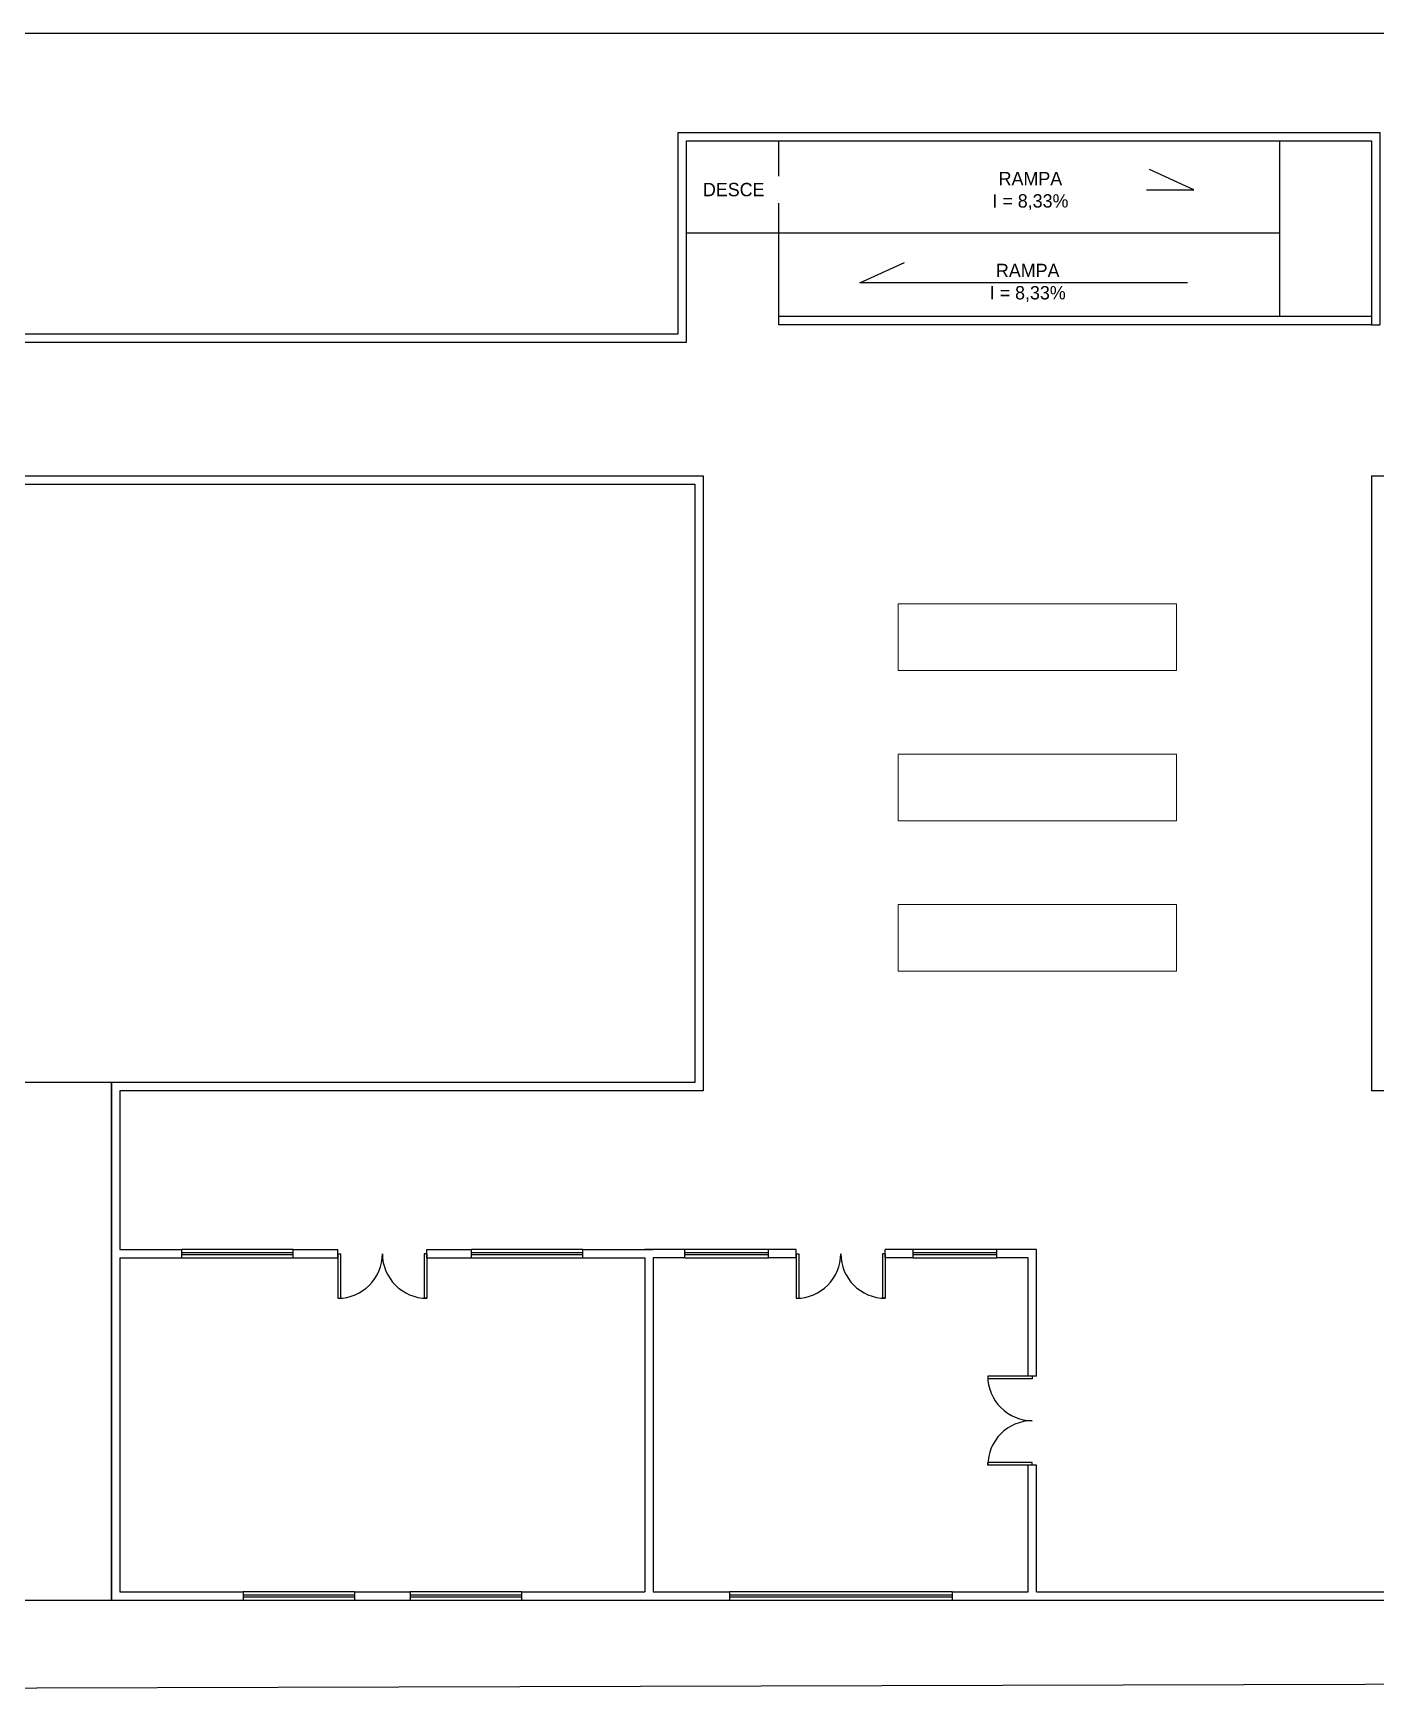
# Model space of a CAD drawing. Header units: centimetres. Extents: x 0 to 779865, y -139216 to 99734.
# Drawn here: x 628852 to 631263, y -25076 to -22086 of the extents above; entities that cross this region are included whole.
import ezdxf

# ---------------------------------------------------------------- set-up
doc = ezdxf.new("R2010")
doc.units = ezdxf.units.CM
doc.header["$LTSCALE"] = 4
for name, color, linetype in [('0.1', 1, 'Continuous'), ('0.2', 2, 'Continuous'), ('0.6', 6, 'Continuous'), ('02-CONT', 2, 'Continuous'), ('C-TEXTO-02', 2, 'Continuous'), ('LIMITE-L', 7, 'Continuous'), ('VISTA3', 3, 'Continuous')]:
    doc.layers.add(name, color=color, linetype=linetype)
doc.styles.add('Símbolos', font='ERASLGHT.TTF')

# ---------------------------------------------------------------- blocks, each defined once
blk = doc.blocks.new('1_00')
for p, q in [((-129.2, 59.1), (-129.2, 109.1)), ((-129.2, 109.1), (-126.2, 109.1)), ((-126.2, 59.1), (-126.2, 109.1)), ((-29.2, 109.1), (-32.2, 109.1)), ((-32.2, 59.1), (-32.2, 109.1)), ((-29.2, 59.1), (-29.2, 109.1)), ((-129.2, 59.1), (-126.2, 59.1)), ((-29.2, 59.1), (-32.2, 59.1))]:
    blk.add_line(p, q)
at = {"color": 1}
for centre, start, end in [((-129.2, 59.1), 0, 90), ((-29.2, 59.1), 90, 180)]:
    blk.add_arc(centre, 50, start, end, dxfattribs=at)

msp = doc.modelspace()

# ---------------------------------------------------------------- linework, layer by layer
at = {"layer": '0.1'}
for p, q in [((630190.672, -22279.58), (630190.672, -22594.576)), ((631090.672, -22279.58), (631090.672, -22594.576)), ((630025.672, -22444.576), (631090.672, -22444.576))]:
    msp.add_line(p, q, dxfattribs=at)
at = {"layer": '0.1', "lineweight": 9}
for points in [[(630405.672, -23230.846), (630905.672, -23230.846), (630905.672, -23110.846), (630405.672, -23110.846)], [(630405.672, -23500.846), (630905.672, -23500.846), (630905.672, -23380.846), (630405.672, -23380.846)], [(630405.672, -23770.846), (630905.672, -23770.846), (630905.672, -23650.846), (630405.672, -23650.846)]]:
    msp.add_lwpolyline(points, close=True, dxfattribs=at)
at = {"layer": '0.2'}
for p, q in [((629319.273, -24270.58), (629119.273, -24270.58)), ((629839.273, -24270.58), (629639.273, -24270.58)), ((630172.474, -24270.58), (630022.474, -24270.58)), ((630582.474, -24270.58), (630432.474, -24270.58)), ((629319.273, -24276.58), (629119.273, -24276.58)), ((629119.273, -24279.58), (629319.273, -24279.58)), ((629119.273, -24285.58), (629319.273, -24285.58)), ((629839.273, -24276.58), (629639.273, -24276.58)), ((629639.273, -24279.58), (629839.273, -24279.58)), ((629639.273, -24285.58), (629839.273, -24285.58)), ((630172.474, -24276.58), (630022.474, -24276.58)), ((630022.474, -24279.58), (630172.474, -24279.58)), ((630022.474, -24285.58), (630172.474, -24285.58)), ((630582.474, -24276.58), (630432.474, -24276.58)), ((630432.474, -24279.58), (630582.474, -24279.58)), ((630432.474, -24285.58), (630582.474, -24285.58)), ((629429.273, -24885.58), (629229.273, -24885.58)), ((629429.273, -24891.58), (629229.273, -24891.58)), ((629229.273, -24894.58), (629429.273, -24894.58)), ((629229.273, -24900.58), (629429.273, -24900.58)), ((629729.273, -24885.58), (629529.273, -24885.58)), ((629729.273, -24891.58), (629529.273, -24891.58)), ((629529.273, -24894.58), (629729.273, -24894.58)), ((629529.273, -24900.58), (629729.273, -24900.58)), ((630502.474, -24885.58), (630102.474, -24885.58)), ((630502.474, -24891.58), (630102.474, -24891.58)), ((630102.474, -24894.58), (630502.474, -24894.58)), ((630102.474, -24900.58), (630502.474, -24900.58))]:
    msp.add_line(p, q, dxfattribs=at)
at = {"layer": '0.6'}
for p, q in [((631255.672, -22594.576), (630190.672, -22594.576)), ((630190.672, -22594.576), (630190.672, -22609.576)), ((631255.672, -22609.576), (630190.672, -22609.576)), ((631255.672, -22609.576), (631270.672, -22609.576)), ((628616.439, -22896.112), (630040.672, -22896.112)), ((631255.672, -22881.112), (631475.672, -22881.112)), ((631255.672, -22896.112), (631255.672, -23985.58)), ((631732.672, -23985.58), (631255.672, -23985.58)), ((629007.672, -24270.58), (629119.273, -24270.58)), ((629119.273, -24285.58), (629119.273, -24270.58)), ((629319.273, -24285.58), (629319.273, -24270.58)), ((629319.273, -24270.58), (629399.273, -24270.58)), ((629399.273, -24285.58), (629399.273, -24270.58)), ((629559.273, -24285.58), (629559.273, -24270.58)), ((629559.273, -24270.58), (629639.273, -24270.58)), ((629639.273, -24285.58), (629639.273, -24270.58)), ((629839.273, -24285.58), (629839.273, -24270.58)), ((629839.273, -24270.58), (629965.873, -24270.58)), ((630022.474, -24285.58), (630022.474, -24270.58)), ((630172.474, -24285.58), (630172.474, -24270.58)), ((630222.474, -24285.58), (630222.474, -24270.58)), ((630382.474, -24285.58), (630382.474, -24270.58)), ((630432.474, -24285.58), (630432.474, -24270.58)), ((630582.474, -24285.58), (630582.474, -24270.58)), ((629007.672, -24285.58), (629119.273, -24285.58)), ((629319.273, -24285.58), (629399.273, -24285.58)), ((629559.273, -24285.58), (629639.273, -24285.58)), ((629839.273, -24285.58), (629950.873, -24285.58)), ((630654.075, -24498.08), (630639.075, -24498.08)), ((630654.075, -24658.08), (630639.075, -24658.08)), ((628992.672, -24900.58), (629229.273, -24900.58)), ((629007.672, -24885.58), (629229.273, -24885.58)), ((629229.273, -24885.58), (629229.273, -24900.58)), ((629429.273, -24885.58), (629429.273, -24900.58)), ((629429.273, -24885.58), (629529.273, -24885.58)), ((629429.273, -24900.58), (629529.273, -24900.58)), ((629529.273, -24885.58), (629529.273, -24900.58)), ((629729.273, -24885.58), (629729.273, -24900.58)), ((629729.273, -24885.58), (629950.873, -24885.58)), ((629729.273, -24900.58), (629950.873, -24900.58)), ((630102.474, -24885.58), (630102.474, -24900.58)), ((630502.474, -24885.58), (630502.474, -24900.58)), ((630654.075, -24885.58), (631732.672, -24885.58)), ((630654.075, -24900.58), (631732.672, -24900.58))]:
    msp.add_line(p, q, dxfattribs=at)
for points in [[(628616.439, -22881.112), (630055.672, -22881.112), (630055.672, -23985.58), (629007.672, -23985.58), (629007.672, -24270.58)], [(630040.672, -22896.112), (630040.672, -23970.58), (628992.672, -23970.58), (628992.672, -24900.58)], [(631255.672, -22881.112), (631255.672, -22896.112)], [(630022.474, -24270.58), (629950.873, -24270.58)], [(630222.474, -24270.58), (630172.474, -24270.58)], [(630432.474, -24270.58), (630382.474, -24270.58)], [(630654.075, -24498.08), (630654.075, -24270.58), (630582.474, -24270.58)], [(629007.672, -24285.58), (629007.672, -24885.58)], [(629950.873, -24285.58), (629950.873, -24885.58)], [(630022.474, -24285.58), (629965.873, -24285.58), (629965.873, -24885.58), (630102.474, -24885.58)], [(630222.474, -24285.58), (630172.474, -24285.58)], [(630432.474, -24285.58), (630382.474, -24285.58)], [(630639.075, -24498.08), (630639.075, -24285.58), (630582.474, -24285.58)], [(630502.474, -24885.58), (630639.075, -24885.58), (630639.075, -24658.08)], [(630654.075, -24885.58), (630654.075, -24658.08)], [(629950.873, -24900.58), (630102.474, -24900.58)], [(630502.474, -24900.58), (630654.075, -24900.58)]]:
    msp.add_lwpolyline(points, dxfattribs=at)
msp.add_lwpolyline([(627072.663, -24900.58), (628992.672, -24900.58), (628992.672, -23970.58), (627072.663, -23970.58)], close=True, dxfattribs=at)
at = {"layer": 'LIMITE-L'}
msp.add_lwpolyline([(634928.918, -25041.884), (622571.614, -25075.665), (622953.5, -22086.115), (635953.94, -22086.115)], close=True, dxfattribs=at)
at = {"layer": 'VISTA3'}
msp.add_lwpolyline([(630398.845, -22367.305), (630936.735, -22367.305), (630856.662, -22330.553)], dxfattribs=at)

# ---------------------------------------------------------------- block references
at = {"layer": '02-CONT', "xscale": 1.599999999999993, "yscale": 1.599999999999993, "zscale": 1.599999999999993}
for p, rotation in [((629352.596, -24183.596), 180), ((630175.797, -24183.596), 180), ((630741.058, -24451.403), 89.99999999999999)]:
    msp.add_blockref('1_00', p, dxfattribs=dict(at, rotation=rotation))

# ---------------------------------------------------------------- next in the draw order: texts
at = {"layer": 'C-TEXTO-02', "char_height": 24, "width": 391.80878, "style": 'Símbolos', "bg_fill": 2}
for insert, attachment_point in [((630839.002, -22335.136), 3), ((630442.342, -22500.136), 1)]:
    msp.add_mtext('\\pxqc;RAMPA\\PI = 8,33%', dxfattribs=dict(at, insert=insert, attachment_point=attachment_point))

# ---------------------------------------------------------------- next in the draw order: linework, layer by layer
at = {"layer": '0.6'}
for points in [[(628616.439, -22626.115), (630010.672, -22626.115), (630010.672, -22264.58), (631270.672, -22264.58), (631270.672, -22609.576)], [(628616.439, -22641.115), (630025.672, -22641.115), (630025.672, -22279.58), (631255.672, -22279.58), (631255.672, -22609.576)]]:
    msp.add_lwpolyline(points, dxfattribs=at)
at = {"layer": 'VISTA3'}
msp.add_lwpolyline([(630925.146, -22534.271), (630336.996, -22534.271), (630417.068, -22497.519)], dxfattribs=at)

# ---------------------------------------------------------------- next in the draw order: texts
at = {"layer": 'C-TEXTO-02', "insert": (630054.967, -22354.832), "char_height": 24, "width": 391.80878, "attachment_point": 1, "style": 'Símbolos', "bg_fill": 2}
msp.add_mtext('DESCE', dxfattribs=at)

doc.saveas('drawing.dxf')
